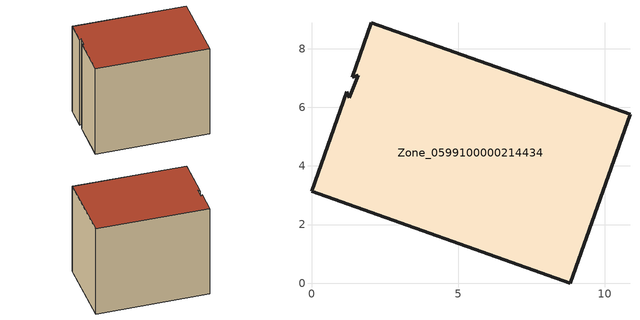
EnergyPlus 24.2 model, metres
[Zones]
Zone_0599100000214434
 floor ground (C_G): 1.6,7.1 1.38,7.03 2.04,8.88 10.86,5.76 8.82,0 0,3.13 1.21,6.52 1.29,6.32 z0.6
 wall outside (C_F): 8.82,0 10.86,5.76 2.04,8.88 1.38,7.03 1.6,7.1 1.29,6.32 1.21,6.52 0,3.13 8.82,0 z0.6:8.69
 roof outside (C_R): 1.38,7.03 1.6,7.1 1.29,6.32 1.21,6.52 0,3.13 8.82,0 10.86,5.76 2.04,8.88 z8.69
[BUILDING]
Pand.0599100000214434: North Axis=0; Terrain=City; Loads Convergence Tolerance Value=0.04; Temperature Convergence Tolerance Value=0.4; Solar Distribution=FullExterior; Maximum Number of Warmup Days=25; Minimum Number of Warmup Days=1
[Site:Location]
Rotterdam.The.Hague.AP_ZH_NLD Design_Conditions: Latitude=51.96; Longitude=4.45; Time Zone=1; Elevation=-4.5
[SITE:GROUNDTEMPERATURE:BUILDINGSURFACE]
18, 18, 18, 18, 18, 18, 18, 18, 18, 18, 18, 18
[MATERIAL] Thermal Absorptance=0.9; Solar Absorptance=0.7; Visible Absorptance=0.7
Name | Roughness | Thickness | Conductivity | Density | Specific Heat
G.TI.1965-1974 | MediumSmooth | 0.15 | 0.882353 | 540 | 1210
F.TI.1965-1974 | Rough | 0.3 | 0.697674 | 1920 | 840
R.TI.1965-1974 | MediumRough | 0.2 | 0.232558 | 1500 | 1000
[CONSTRUCTION]
C_G: G.TI.1965-1974
C_F: F.TI.1965-1974
C_R: R.TI.1965-1974
[ZONE]
Zone_0599100000214434: Type=1; Multiplier=1; Ceiling Height=Autocalculate; Volume=Autocalculate; Floor Area=autocalculate; Part of Total Floor Area=Yes
[ZONEINFILTRATION:DESIGNFLOWRATE]
Infil_Zone_0599100000214434: Zone or ZoneList or Space or SpaceList=Zone_0599100000214434; Schedule=AlwaysOn; Design Flow Rate Calculation Method=Flow/Area; Flow Rate per Floor Area=0.003; Constant Term Coefficient=1; Temperature Term Coefficient=0; Velocity Term Coefficient=0; Velocity Squared Term Coefficient=0
[HVACTEMPLATE:ZONE:IDEALLOADSAIRSYSTEM]
Zone_0599100000214434: Maximum Heating Supply Air Temperature=50; Minimum Cooling Supply Air Temperature=13; Maximum Heating Supply Air Humidity Ratio=0.0156; Minimum Cooling Supply Air Humidity Ratio=0.0077; Heating Limit=NoLimit; Cooling Limit=NoLimit; Dehumidification Control Type=ConstantSensibleHeatRatio; Cooling Sensible Heat Ratio=0.7; Dehumidification Setpoint=60; Humidification Control Type=None; Humidification Setpoint=30; Outdoor Air Method=None; Outdoor Air Flow Rate per Person=0.00944; Outdoor Air Flow Rate per Zone Floor Area=0; Outdoor Air Flow Rate per Zone=0; Demand Controlled Ventilation Type=None; Outdoor Air Economizer Type=NoEconomizer; Heat Recovery Type=None; Sensible Heat Recovery Effectiveness=0.7; Latent Heat Recovery Effectiveness=0.65
[ZONECONTROL:THERMOSTAT]
ThermostatControl_Zone_0599100000214434: Zone or ZoneList=Zone_0599100000214434; Control Type Schedule=DualSetpointControlType; Control 1=Thermostat_Zone_0599100000214434; Temperature Difference Between Cutout And Setpoint=0
[THERMOSTATSETPOINT:DUALSETPOINT]
Thermostat_Zone_0599100000214434: Heating Setpoint Temperature Schedule=HeatingSetpoint_Zone_0599100000214434; Cooling Setpoint Temperature Schedule=CoolingSetpoint_Zone_0599100000214434
[SCHEDULE:COMPACT]
HeatingSetpoint_Zone_0599100000214434: Through: 12/31, For: AllDays, Until: 24:00, 21
CoolingSetpoint_Zone_0599100000214434: Through: 12/31, For: AllDays, Until: 24:00, 24
DualSetpointControlType: Through: 12/31, For: AllDays, Until: 24:00, 4
AlwaysOn: Through: 12/31, For: AllDays, Until: 24:00, 1
